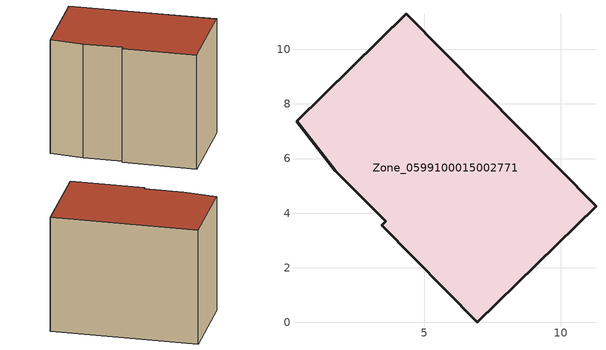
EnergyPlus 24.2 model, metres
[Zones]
Zone_0599100015002771
 floor ground (C_G): 3.59,3.71 1.73,5.55 0.32,7.37 4.34,11.3 11.28,4.25 6.94,0 3.44,3.56 z0.94
 wall outside (C_F): 6.94,0 11.28,4.25 4.34,11.3 0.32,7.37 1.73,5.55 3.59,3.71 3.44,3.56 6.94,0 z0.94:9.05
 roof outside (C_R): 1.73,5.55 3.59,3.71 3.44,3.56 6.94,0 11.28,4.25 4.34,11.3 0.32,7.37 z9.05
[BUILDING]
Pand.0599100015002771: North Axis=0; Terrain=City; Loads Convergence Tolerance Value=0.04; Temperature Convergence Tolerance Value=0.4; Solar Distribution=FullExterior; Maximum Number of Warmup Days=25; Minimum Number of Warmup Days=1
[Site:Location]
Rotterdam.The.Hague.AP_ZH_NLD Design_Conditions: Latitude=51.96; Longitude=4.45; Time Zone=1; Elevation=-4.5
[SITE:GROUNDTEMPERATURE:BUILDINGSURFACE]
18, 18, 18, 18, 18, 18, 18, 18, 18, 18, 18, 18
[MATERIAL] Thermal Absorptance=0.9; Solar Absorptance=0.7; Visible Absorptance=0.7
Name | Roughness | Thickness | Conductivity | Density | Specific Heat
G.TC.1965-1974 | MediumSmooth | 0.15 | 0.882353 | 540 | 1210
F.TC.1965-1974 | Rough | 0.3 | 0.697674 | 1920 | 840
R.TC.1965-1974 | MediumRough | 0.2 | 0.232558 | 1500 | 1000
[CONSTRUCTION]
C_G: G.TC.1965-1974
C_F: F.TC.1965-1974
C_R: R.TC.1965-1974
[ZONE]
Zone_0599100015002771: Type=1; Multiplier=1; Ceiling Height=Autocalculate; Volume=Autocalculate; Floor Area=autocalculate; Part of Total Floor Area=Yes
[ZONEINFILTRATION:DESIGNFLOWRATE]
Infil_Zone_0599100015002771: Zone or ZoneList or Space or SpaceList=Zone_0599100015002771; Schedule=AlwaysOn; Design Flow Rate Calculation Method=Flow/Area; Flow Rate per Floor Area=0.003; Constant Term Coefficient=1; Temperature Term Coefficient=0; Velocity Term Coefficient=0; Velocity Squared Term Coefficient=0
[HVACTEMPLATE:ZONE:IDEALLOADSAIRSYSTEM]
Zone_0599100015002771: Maximum Heating Supply Air Temperature=50; Minimum Cooling Supply Air Temperature=13; Maximum Heating Supply Air Humidity Ratio=0.0156; Minimum Cooling Supply Air Humidity Ratio=0.0077; Heating Limit=NoLimit; Cooling Limit=NoLimit; Dehumidification Control Type=ConstantSensibleHeatRatio; Cooling Sensible Heat Ratio=0.7; Dehumidification Setpoint=60; Humidification Control Type=None; Humidification Setpoint=30; Outdoor Air Method=None; Outdoor Air Flow Rate per Person=0.00944; Outdoor Air Flow Rate per Zone Floor Area=0; Outdoor Air Flow Rate per Zone=0; Demand Controlled Ventilation Type=None; Outdoor Air Economizer Type=NoEconomizer; Heat Recovery Type=None; Sensible Heat Recovery Effectiveness=0.7; Latent Heat Recovery Effectiveness=0.65
[ZONECONTROL:THERMOSTAT]
ThermostatControl_Zone_0599100015002771: Zone or ZoneList=Zone_0599100015002771; Control Type Schedule=DualSetpointControlType; Control 1=Thermostat_Zone_0599100015002771; Temperature Difference Between Cutout And Setpoint=0
[THERMOSTATSETPOINT:DUALSETPOINT]
Thermostat_Zone_0599100015002771: Heating Setpoint Temperature Schedule=HeatingSetpoint_Zone_0599100015002771; Cooling Setpoint Temperature Schedule=CoolingSetpoint_Zone_0599100015002771
[SCHEDULE:COMPACT]
HeatingSetpoint_Zone_0599100015002771: Through: 12/31, For: AllDays, Until: 24:00, 21
CoolingSetpoint_Zone_0599100015002771: Through: 12/31, For: AllDays, Until: 24:00, 24
DualSetpointControlType: Through: 12/31, For: AllDays, Until: 24:00, 4
AlwaysOn: Through: 12/31, For: AllDays, Until: 24:00, 1
